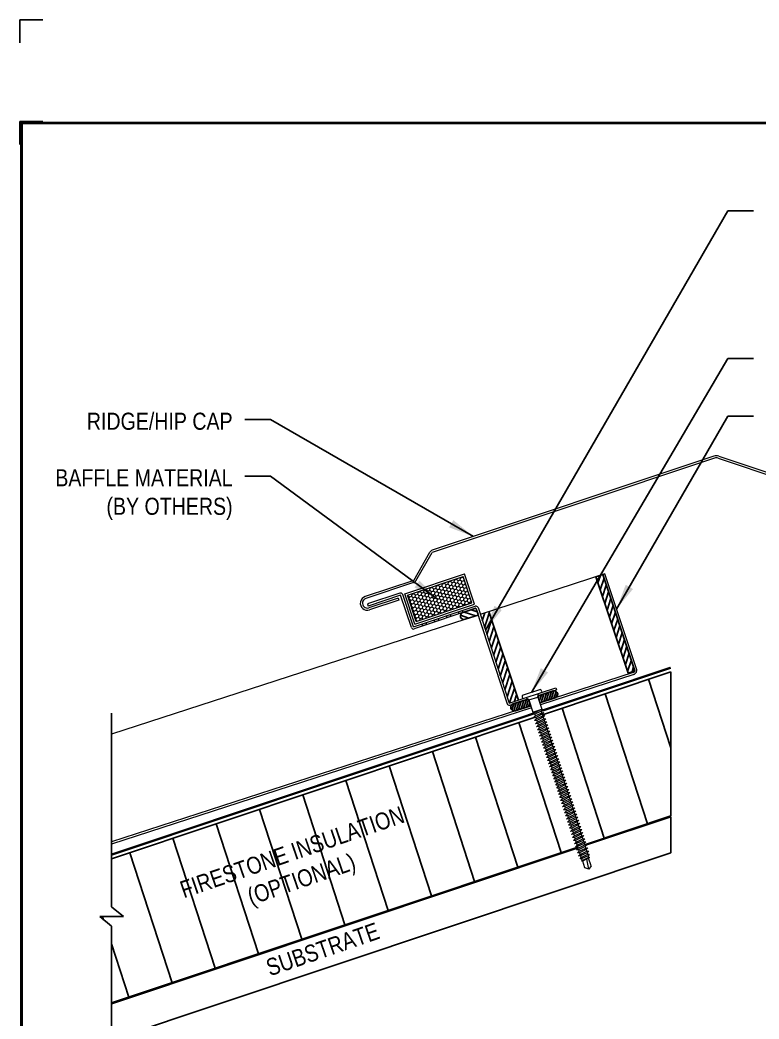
# Model space of a CAD drawing. Header units: inches. Extents: x 0 to 20, y 0 to 16.8.
# Drawn here: x 0 to 8.11, y 5.8 to 16.76 of the extents above; entities that cross this region are included whole.
import ezdxf
from ezdxf.enums import TextEntityAlignment as Align

# ---------------------------------------------------------------- set-up
doc = ezdxf.new("R2010")
doc.units = ezdxf.units.IN
doc.header["$MEASUREMENT"] = 0
doc.linetypes.add('HIDDEN', pattern=[0.375, 0.25, -0.125])
doc.layers.get('0').update_dxf_attribs({"linetype": 'CONTINUOUS'})
doc.layers.get('DEFPOINTS').update_dxf_attribs({"linetype": 'CONTINUOUS'})
doc.layers.add('FSBP-ACCESSORY-FIRESTONE', color=7, linetype='CONTINUOUS', lineweight=9)
doc.layers.add('FSBP-TRIMS', color=7, linetype='CONTINUOUS', lineweight=9)
for name, color, linetype in [('FSBP-ANNO-NOTE', 7, 'CONTINUOUS'), ('FSBP-INSULATION', 7, 'CONTINUOUS'), ('FSBP-MEMBRANE', 7, 'CONTINUOUS'), ('FSBP-SEALANTS', 1, 'CONTINUOUS'), ('FSBP-SUBSTRATE-GENERIC', 9, 'CONTINUOUS'), ('FSBP-TTLB-BORDER', 7, 'CONTINUOUS'), ('FSBP-TTLB-TEXT', 7, 'CONTINUOUS'), ('FSBP-WALL-CURB', 9, 'CONTINUOUS')]:
    doc.layers.add(name, color=color, linetype=linetype)
doc.styles.add('ARIAL', font='arial.ttf')
doc.styles.add('ARIAL_BOLD', font='')
doc.styles.add('FSBP_ARIAL_NAR', font='ARIALN.TTF')
doc.styles.add('TXT', font='simplex.shx')
doc.styles.get('ARIAL_BOLD').set_extended_font_data('Arial Black')
doc.dimstyles.new('STANDARD$7', dxfattribs={"dimscale": 1.5, "dimtxt": 0.2, "dimasz": 0.1, "dimexe": 0.1, "dimexo": 0.125, "dimgap": 0.09, "dimtad": 0, "dimdec": 3, "dimzin": 4, "dimdsep": 46, "dimtxsty": 'TXT', "dimcen": 0.09, "dimadec": 0, "dimazin": 0, "dimtfac": 1, "dimtdec": 3, "dimtofl": 0, "dimtmove": 2, "dimatfit": 3, "dimfxl": 0, "dimtolj": 1, "dimtzin": 4, "dimarcsym": 0})
pattern_1 = [(72.00000000000006, (14.25003481621465, 2.311659614882052), (0.04458077420133531, -0.01448517161132566), [])]

# ---------------------------------------------------------------- blocks, each defined once
blk = doc.blocks.new('A$C486F1324')
at = {"layer": 'DEFPOINTS', "linetype": 'Continuous', "ltscale": 1.75}
blk.add_lwpolyline([(-3.512154225088215e-08, 16.51166663588279), (-3.512154225088215e-08, 16.76166663588279), (0.2499999648784577, 16.76166663588279)], dxfattribs=at)
at = {"layer": 'DEFPOINTS', "color": 1}
blk.add_lwpolyline([(0.2499999648784577, 15.64645830254946), (-3.512154225088215e-08, 15.64645830254946), (-3.512154225088215e-08, 15.39645830254946)], dxfattribs=at)
at = {"layer": 'FSBP-TTLB-BORDER', "const_width": 0.03125}
blk.add_lwpolyline([(20.01562496487846, 2.630833302549462), (20.01562496487846, 15.63083330254946), (0.01562496487845775, 15.63083330254946), (0.01562496487845775, 2.630833302549462)], dxfattribs=at)
at = {"layer": 'FSBP-TTLB-TEXT'}
for tag, height, style, p in [('MAXIMUM_WARRANTY', 0.1875, 'ARIAL_BOLD', (18.05549597262787, 2.85485773330052)), ('ACCPT_SYSTEMS', 0.21875, 'ARIAL', (12.51000666906039, 1.505833302549462))]:
    blk.add_attdef(tag, text='', height=height, dxfattribs=dict(at, style=style)).set_placement(p, align=Align.MIDDLE_LEFT)
for tag, height, style, p in [('DETAIL_DESCP_LINE_1', 0.21875, 'ARIAL_BOLD', (10.34680946719057, 2.25720148330052)), ('ISSUE_REV_DATE', 0.21875, 'ARIAL', (16.85632130115108, 1.902577359955217)), ('DETAIL_NUMBER', 0.4375, 'ARIAL', (18.9350408723662, 1.73767023330052))]:
    blk.add_attdef(tag, text='', height=height, dxfattribs=dict(at, style=style)).set_placement(p, align=Align.MIDDLE_CENTER)

msp = doc.modelspace()

# ---------------------------------------------------------------- hatches: boundary and pattern name
at = {"layer": 'FSBP-ACCESSORY-FIRESTONE'}
h = msp.add_hatch(dxfattribs=at)
h.set_pattern_fill('HONEY', color=256, scale=0.1875, angle=341.5, style=0)
h.set_pattern_definition([(198.5, (13.03419235442011, 2.377440092406383), (-0.03977998534674332, 0.008093329411447806), [0.0234375, -0.046875]), (78.50000000000007, (13.03419235442011, 2.377440092406383), (0.0268990215448812, 0.03040381316672853), [0.0234375, -0.04687499999999999]), (138.5, (13.03419235442011, 2.377440092406383), (-0.0128809638018621, 0.03849714257817634), [-0.046875, 0.0234375])])
h.paths.add_polyline_path([(4.249799620547385, 10.44795580199847), (4.861023851441999, 10.65246856882206), (4.957702613940434, 10.36352620512642), (4.346478383045813, 10.15901343830283)])
at = {"layer": 'FSBP-INSULATION'}
h = msp.add_hatch(dxfattribs=at)
h.set_pattern_fill('ANSI31', color=256, scale=4, angle=63, style=0)
h.set_pattern_definition([(108, (0, 0), (-0.4755282581475767, -0.1545084971874737), [])])
h.paths.add_polyline_path([(5.190988463254989, 7.373333346501441), (5.186240695347188, 7.387945473629602), (5.161629924589633, 7.392584628356103), (5.180753607986638, 7.404832992066222), (5.175266520626096, 7.421720510502806), (5.150655749868548, 7.426359665229274), (5.16977943326555, 7.438608028939388), (5.164292345905, 7.455495547376003), (5.139681575147453, 7.460134702102472), (5.158805258544454, 7.472383065812591), (5.153318171183905, 7.489270584249203), (5.128707400426354, 7.493909738975669), (5.147831083823363, 7.506158102685789), (5.14234399646282, 7.523045621122374), (5.117733225705269, 7.527684775848845), (5.136856909102264, 7.53993313955899), (5.131369821741721, 7.556820657995573), (5.106759050984174, 7.561459812722041), (5.125882734381179, 7.57370817643216), (5.120395647020626, 7.590595694868775), (5.095784876263078, 7.595234849595241), (5.114908559660083, 7.607483213305358), (5.109421472299541, 7.624370731741944), (5.084810701541993, 7.62900988646841), (5.103934384938988, 7.64125825017856), (5.098447297578446, 7.658145768615142), (5.073836526820894, 7.662784923341611), (5.092960210217903, 7.675033287051729), (5.08747312285735, 7.69192080548834), (5.062862352099803, 7.69655996021481), (5.081986035496808, 7.708808323924926), (5.076498948136255, 7.725695842361542), (5.051888177378707, 7.73033499708801), (5.071011860775712, 7.742583360798125), (5.065524773415159, 7.759470879234744), (5.040914002657612, 7.764110033961209), (5.060037686054621, 7.776358397671327), (5.054550598694064, 7.793245916107941), (5.029939827936516, 7.797885070834411), (5.049063511333522, 7.81013343454453), (5.043576423972969, 7.827020952981141), (5.018965653215417, 7.831660107707609), (5.038089336612426, 7.843908471417727), (5.032602249251873, 7.860795989854342), (5.007991478494326, 7.865435144580811), (5.027115161891331, 7.877683508290926), (5.021628074530778, 7.894571026727542), (4.99701730377323, 7.899210181454009), (5.016140987170239, 7.911458545164128), (5.010653899809686, 7.928346063600742), (4.986043129052135, 7.93298521832721), (5.00516681244914, 7.945233582037329), (4.99967972508859, 7.96212110047394), (4.975068954331036, 7.966760255200407), (4.994192637728045, 7.979008618910527), (4.988705550367492, 7.995896137347143), (4.964094779609944, 8.00053529207361), (4.983218463006949, 8.012783655783725), (4.977731375646396, 8.029671174220345), (4.953120604888849, 8.034310328946809), (4.972244288285857, 8.046558692656928), (4.966757200925301, 8.063446211093542), (4.942146430167753, 8.06808536582001), (4.961270113564758, 8.080333729530128), (4.955783026204209, 8.09722124796674), (4.931172255446654, 8.101860402693209), (4.950295938843663, 8.114108766403326), (4.94480885148311, 8.130996284839942), (4.920198080725562, 8.13563543956641), (4.939321764122568, 8.147883803276525), (4.933834676762014, 8.164771321713143), (4.909223906004463, 8.169410476439609), (4.928347589401472, 8.181658840149726), (4.922860502040919, 8.19854635858634), (4.898249731283371, 8.20318551331281), (4.917373414680377, 8.215433877022926), (4.911886327319824, 8.23232139545954), (4.887275556562273, 8.236960550186009), (4.908007050499794, 8.250238686658427), (4.902750624688895, 8.266416301841009), (4.878139853931344, 8.271055456567476), (4.897263537328353, 8.283303820277592), (4.8917764499678, 8.300191338714207), (4.867165679210249, 8.304830493440676), (4.886289362607258, 8.317078857150793), (4.880802275246705, 8.333966375587408), (4.856191504489157, 8.338605530313876), (4.875315187886162, 8.35085389402399), (4.869828100525609, 8.367741412460607), (4.845217329768062, 8.372380567187076), (4.864341013165067, 8.384628930897193), (4.858853925804514, 8.401516449333807), (4.834243155046963, 8.406155604060277), (4.853366838443975, 8.418403967770391), (4.847879751083418, 8.435291486207007), (4.823268980325871, 8.439930640933476), (4.842392663722876, 8.452179004643593), (4.836905576362323, 8.469066523080206), (4.812294805604775, 8.473705677806674), (4.831418489001781, 8.485954041516791), (4.825931401641228, 8.502841559953406), (4.80132063088368, 8.507480714679875), (4.820444314280685, 8.519729078389993), (4.814957226920132, 8.536616596826606), (4.790346456162585, 8.541255751553077), (4.80947013955959, 8.553504115263193), (4.803983052199037, 8.570391633699806), (4.779372281441489, 8.575030788426275), (4.798495964838494, 8.587279152136393), (4.793008877477941, 8.604166670573008), (4.76839810672039, 8.608805825299472), (4.787521790117399, 8.621054189009591), (4.782034702756846, 8.637941707446206), (4.757423931999295, 8.642580862172673), (4.776547615396304, 8.654829225882793), (4.771060528035751, 8.671716744319406), (4.746449757278203, 8.676355899045877), (4.765573440675208, 8.688604262755991), (4.760086353314655, 8.705491781192606), (4.735475582557108, 8.710130935919075), (4.754599265954116, 8.722379299629193), (4.74911217859356, 8.739266818065808), (4.724501407836009, 8.743905972792273), (4.743625091233021, 8.75615433650239), (4.738138003872464, 8.773041854939008), (4.713527233114917, 8.777681009665475), (4.732650916511922, 8.789929373375593), (4.729197260503174, 8.800558633616784), (1.004024643429783, 7.55413331160675), (1.004024643429752, 7.028759684236785), (1.133945202488263, 6.921129968584504), (0.9033961267465465, 6.921129968584518), (0.8948166996616074, 6.903971076098472), (1.004024643429737, 6.813500253531426), (1.004024643429688, 5.972394849463387)])
h.paths.add_polyline_path([(1.693530079297329, 7.331904347465993), (4.185432602801463, 8.189935433465395), (4.398850797798502, 7.570124161644896), (1.906948274294365, 6.712093075645494)], flags=24)
h.paths.add_polyline_path([(7.138493647698156, 8.024959465922137), (7.138493647698143, 9.606697928065467), (4.824535951308565, 8.83245851332772), (4.805885846629575, 8.820513467982757), (4.811372933990121, 8.80362594954617), (4.835983704747669, 8.798986794819706), (4.81686002135066, 8.786738431109587), (4.822347108711213, 8.769850912672972), (4.846957879468761, 8.765211757946501), (4.827834196071759, 8.752963394236387), (4.833321283432312, 8.736075875799772), (4.85793205418986, 8.731436721073305), (4.838808370792851, 8.719188357363189), (4.844295458153404, 8.702300838926572), (4.868906228910955, 8.697661684200103), (4.849782545513946, 8.68541332048999), (4.855269632874499, 8.668525802053368), (4.879880403632047, 8.663886647326905), (4.860756720235042, 8.651638283616787), (4.866243807595595, 8.634750765180174), (4.890854578353146, 8.630111610453703), (4.871730894956137, 8.617863246743587), (4.87721798231669, 8.600975728306974), (4.901828753074241, 8.596336573580503), (4.882705069677233, 8.584088209870387), (4.888192157037786, 8.56720069143377), (4.912802927795333, 8.562561536707303), (4.893679244398331, 8.550313172997189), (4.899166331758881, 8.533425654560569), (4.923777102516432, 8.528786499834105), (4.904653419119427, 8.516538136123987), (4.910140506479976, 8.499650617687372), (4.934751277237524, 8.495011462960903), (4.915627593840519, 8.482763099250784), (4.921114681201072, 8.465875580814176), (4.945725451958623, 8.461236426087703), (4.926601768561614, 8.448988062377587), (4.932088855922167, 8.432100543940972), (4.956699626679718, 8.427461389214502), (4.93757594328271, 8.41521302550439), (4.943063030643263, 8.39832550706777), (4.967673801400814, 8.393686352341305), (4.948550118003805, 8.381437988631188), (4.954037205364358, 8.364550470194573), (4.978647976121909, 8.359911315468104), (4.9595242927249, 8.347662951757986), (4.965011380085457, 8.330775433321374), (4.989622150843005, 8.326136278594905), (4.970498467445996, 8.313887914884788), (4.975985554806549, 8.297000396448171), (5.000596325564096, 8.292361241721704), (4.981472642167091, 8.28011287801159), (4.987190391077299, 8.262515456320937), (5.009732028195028, 8.258266335340238), (4.990608344798019, 8.24601797163012), (4.996095432158572, 8.229130453193504), (5.020706202916124, 8.22449129846704), (5.001582519519115, 8.212242934756922), (5.007069606879668, 8.195355416320307), (5.031680377637215, 8.190716261593838), (5.01255669424021, 8.17846789788372), (5.018043781600763, 8.161580379447106), (5.042654552358314, 8.156941224720635), (5.023530868961309, 8.14469286101052), (5.029017956321859, 8.127805342573907), (5.053628727079406, 8.123166187847438), (5.034505043682401, 8.110917824137319), (5.039992131042954, 8.094030305700706), (5.064602901800505, 8.08939115097424), (5.045479218403496, 8.077142787264123), (5.050966305764049, 8.060255268827508), (5.075577076521601, 8.055616114101039), (5.056453393124592, 8.043367750390921), (5.061940480485148, 8.026480231954306), (5.086551251242692, 8.021841077227837), (5.067427567845687, 8.009592713517723), (5.07291465520624, 7.992705195081106), (5.097525425963788, 7.988066040354638), (5.078401742566783, 7.975817676644521), (5.083888829927336, 7.958930158207905), (5.108499600684887, 7.954291003481439), (5.089375917287878, 7.942042639771324), (5.094863004648431, 7.925155121334707), (5.119473775405982, 7.92051596660824), (5.100350092008973, 7.908267602898121), (5.10583717936953, 7.891380084461505), (5.130447950127078, 7.886740929735036), (5.111324266730069, 7.874492566024924), (5.116811354090622, 7.857605047588308), (5.141422124848173, 7.852965892861838), (5.122298441451164, 7.840717529151722), (5.127785528811717, 7.823830010715106), (5.152396299569268, 7.819190855988641), (5.13327261617226, 7.806942492278523), (5.138759703532813, 7.790054973841907), (5.16337047429036, 7.785415819115439), (5.144246790893355, 7.773167455405322), (5.149733878253908, 7.756279936968706), (5.174344649011459, 7.751640782242236), (5.155220965614454, 7.739392418532125), (5.160708052975004, 7.722504900095507), (5.185318823732555, 7.717865745369038), (5.166195140335546, 7.705617381658922), (5.171682227696095, 7.688729863222306), (5.19629299845365, 7.684090708495842), (5.177169315056641, 7.671842344785722), (5.182656402417194, 7.654954826349109), (5.207267173174746, 7.650315671622638), (5.188143489777737, 7.638067307912522), (5.193630577138279, 7.621179789475939), (5.21824134789583, 7.61654063474947), (5.199117664498836, 7.604292271039324), (5.204604751859378, 7.58740475260274), (5.229215522616926, 7.582765597876271), (5.21009183921992, 7.570517234166153), (5.21557892658047, 7.553629715729539), (5.240189697338021, 7.548990561003069), (5.221066013941016, 7.536742197292956), (5.226553101301558, 7.519854678856371), (5.251163872059109, 7.515215524129902), (5.232040188662108, 7.502967160419754), (5.237527276022654, 7.486079641983168), (5.262138046780201, 7.481440487256701), (5.243014363383196, 7.469192123546584), (5.248501450743746, 7.452304605109968), (5.2731122215013, 7.447665450383502), (5.253988538104291, 7.435417086673386), (5.25947562546483, 7.418529568236799), (5.284086396222381, 7.413890413510333), (5.264962712825387, 7.401642049800185), (5.266005202545081, 7.398433596352211)])
at = {"layer": 'FSBP-SEALANTS'}
h = msp.add_hatch(dxfattribs=at)
h.set_pattern_fill('ANSI31', color=256, scale=0.375, angle=63, style=0)
h.set_pattern_definition(pattern_1)
h.paths.add_polyline_path([(6.318227167640082, 10.64895311287153), (6.393388175932571, 10.67410163445525), (6.742867495862917, 9.629618046189828, -0.1297595149704139), (6.743642295618301, 9.61767964353154), (6.671376851185311, 9.593499964062525)])
h = msp.add_hatch(dxfattribs=at)
h.set_pattern_fill('ANSI31', color=256, scale=0.375, angle=153, style=0)
h.set_pattern_definition([(342, (13.1638108504801, 1.949923400090293), (-0.01448517161132565, -0.04458077420133532), [])])
h.paths.add_polyline_path([(4.858137932259964, 10.25746261007169), (5.002239433262805, 10.30428402600423), (5.026395649193311, 10.22993883791446), (4.882294148190468, 10.18311742198191, -1)])
h = msp.add_hatch(dxfattribs=at)
h.set_pattern_fill('ANSI31', color=256, scale=0.375, angle=63, style=0)
h.set_pattern_definition(pattern_1)
h.paths.add_polyline_path([(5.048686036293979, 10.23718142372013), (5.14236141864637, 10.26761840049856), (5.4671006222326, 9.297075225927317), (5.364931353229622, 9.263878418078535)])
h = msp.add_hatch(dxfattribs=at)
h.set_pattern_fill('ANSI31', color=256, scale=0.1875, angle=63, style=0)
h.set_pattern_definition([(72.00000000000006, (14.25003481621465, 2.311659614882052), (0.02229038710066766, -0.007242585805662828), [])])
h.paths.add_polyline_path([(5.682288054572297, 9.330028392255395), (5.684239358444636, 9.342984232257146), (5.847843165381498, 9.396142331509617, -0.9317709581259299), (5.876605955589262, 9.323293910134682), (5.702822977599972, 9.26682839771595)])
h.paths.add_polyline_path([(5.572618457572375, 9.306942853600818), (5.581981312619291, 9.297436756129906), (5.602516235646966, 9.234236761590461), (5.433664232167118, 9.179373419911473, -1), (5.410053798219096, 9.254256149503052)])
at = {"layer": 'FSBP-TRIMS'}
h = msp.add_hatch(color=256, dxfattribs=at)
h.paths.add_polyline_path([(4.455813965407608, 10.14616728547414), (4.411361294069819, 10.13129362970515), (4.418798121954317, 10.10906729403626), (4.463250793292105, 10.12394094980525)])
h.paths.add_polyline_path([(4.596608807305471, 10.16856191711221), (4.589171979420974, 10.19078825278111), (4.544719308083191, 10.17591459701212), (4.552156135967688, 10.15368826134323)])
h.paths.add_polyline_path([(4.729966821318842, 10.21318288441918), (4.722529993434353, 10.23540922008807), (4.67807732209656, 10.22053556431908), (4.68551414998105, 10.19830922865019)])
h.paths.add_polyline_path([(4.855888007447714, 10.28003018739503), (4.811435336109928, 10.26515653162604), (4.818872163994418, 10.24293019595716), (4.848669405834318, 10.25290021361086, -0.06753343115198535), (4.858137932259964, 10.25746261007169), (4.862919208996392, 10.2590161410565)])

# ---------------------------------------------------------------- linework, layer by layer
at = {"layer": 'FSBP-ACCESSORY-FIRESTONE'}
for p, q in [((7.61122307634021, 11.97410507963758), (4.523298723427438, 10.94080724049784)), ((7.665759518335431, 11.97410665261799), (10.75368857196886, 10.94080724049784)), ((7.618660504984859, 11.95187894486314), (4.522315766385091, 10.91576343109964)), ((7.658326790887244, 11.95187894486314), (10.7546715290112, 10.91576343109964)), ((4.318992669856456, 10.61047249764803), (4.497578639838437, 10.91979247117578)), ((4.343729796453516, 10.60644345765919), (4.522315766385091, 10.91576343109964)), ((4.220136456993998, 10.46274530978287), (4.875813359226399, 10.68213173237545)), ((4.249799620547385, 10.44795580199847), (4.861023851442006, 10.65246856882206)), ((4.957702613940434, 10.36352620512642), (4.861023851442006, 10.65246856882206)), ((4.987365777493821, 10.34873669734202), (4.875813359226399, 10.68213173237545)), ((4.318992669854666, 10.61047249765338), (3.785564756269643, 10.43197398297173)), ((4.318009712865887, 10.58542868833758), (3.793002184876336, 10.4097478483107)), ((4.168246957771714, 10.47009798968278), (3.812625587069384, 10.35110874353087)), ((4.175683785656204, 10.44787165401388), (3.820062414953881, 10.32888240786197)), ((4.294673031808109, 10.09225028331156), (4.175683785656204, 10.44787165401388)), ((4.316899367477014, 10.09968711119605), (4.197910121325101, 10.45530848189838)), ((4.331688875261413, 10.12935027474944), (4.220136456993998, 10.46274530978287)), ((4.346478383045813, 10.15901343830283), (4.249799620547385, 10.44795580199847)), ((3.812625587069384, 10.35110874353087), (3.820062414953881, 10.32888240786197)), ((4.147501194615018, 10.41569390500013), (3.826764703881608, 10.30885590886391)), ((4.154908154968318, 10.3934575980996), (3.834171664234923, 10.28661960196339)), ((4.147501194615018, 10.41569390500013), (4.154908154968318, 10.3934575980996)), ((4.316899367477014, 10.09968711119605), (4.994802605378318, 10.32651036167313)), ((4.331688875261413, 10.12935027474944), (4.987365777493821, 10.34873669734202)), ((4.346478383045813, 10.15901343830283), (4.957702613940434, 10.36352620512642)), ((5.002239433262808, 10.30428402600423), (4.324336195361504, 10.07746077552716)), ((4.685514149981053, 10.19830922865018), (4.678077322096563, 10.22053556431908)), ((4.729966821318847, 10.21318288441917), (4.722529993434357, 10.23540922008806)), ((4.818872163994421, 10.24293019595715), (4.81143533610993, 10.26515653162604)), ((4.863324835332214, 10.25780385172613), (4.855888007447717, 10.28003018739503)), ((4.418798121954325, 10.10906729403623), (4.411361294069827, 10.13129362970513)), ((4.463250793292111, 10.12394094980523), (4.455813965407614, 10.14616728547412)), ((4.552156135967692, 10.15368826134321), (4.544719308083195, 10.17591459701211)), ((4.596608807305472, 10.16856191711221), (4.589171979420975, 10.1907882527811)), ((5.554299856947427, 9.325541894328765), (5.581830777530378, 9.297488359713075)), ((5.581830777530378, 9.297488359713075), (5.682196365307561, 9.329898327573321)), ((5.682196365307561, 9.329898327573321), (5.688120640650343, 9.368755184809093)), ((5.682196365307561, 9.329898327573321), (5.725409655787892, 9.196077543870404)), ((5.581830777530378, 9.297488359713075), (5.625044068010702, 9.163667576010159)), ((5.625044068010702, 9.163667576010159), (5.641062263039306, 9.156965366159424)), ((5.646518764956454, 9.140067940513), (5.651975266873595, 9.123170514866578)), ((5.657431768790747, 9.106273089220123), (5.662888270707896, 9.089375663573698)), ((5.718320459232885, 9.175128872241451), (5.723776961150033, 9.158231446595027)), ((5.729233463067185, 9.141334020948573), (5.734689964984327, 9.12443659530215)), ((5.740146466901475, 9.107539169655725), (5.745602968818627, 9.09064174400927)), ((5.668344772625037, 9.072478237927275), (5.673801274542193, 9.055580812280821)), ((5.679257776459337, 9.038683386634396), (5.684714278376486, 9.021785960987945)), ((5.690170780293634, 9.004888535341518), (5.695627282210786, 8.987991109695065)), ((5.751059470735768, 9.073744318362849), (5.756515972652924, 9.056846892716393)), ((5.761972474570069, 9.039949467069968), (5.767428976487224, 9.023052041423513)), ((5.772885478404366, 9.006154615777092), (5.778341980321517, 8.989257190130637)), ((5.772885478404366, 9.006154615777092), (5.778341980321517, 8.989257190130637)), ((5.701083784127931, 8.971093684048641), (5.706540286045083, 8.954196258402185)), ((5.701083784127931, 8.971093684048641), (5.706540286045083, 8.954196258402185)), ((5.711996787962228, 8.937298832755761), (5.71745328987938, 8.920401407109308)), ((5.722909791796525, 8.903503981462883), (5.728366293713677, 8.886606555816432)), ((5.783798482238666, 8.972359764484212), (5.789254984155818, 8.955462338837759)), ((5.794711486072963, 8.938564913191335), (5.800167987990115, 8.92166748754488)), ((5.80562448990726, 8.904770061898455), (5.811080991824412, 8.887872636252002)), ((5.733822795630822, 8.869709130170007), (5.739279297547977, 8.852811704523551)), ((5.744735799465118, 8.83591427887713), (5.750192301382274, 8.819016853230671)), ((5.755648803299419, 8.80211942758425), (5.761105305216571, 8.785222001937795)), ((5.816537493741556, 8.870975210605579), (5.821993995658708, 8.854077784959124)), ((5.827450497575857, 8.837180359312699), (5.832906999493009, 8.820282933666245)), ((5.83836350141015, 8.803385508019822), (5.843820003327306, 8.786488082373369)), ((5.766561807133719, 8.76832457629137), (5.772018309050868, 8.751427150644918)), ((5.777474810968016, 8.734529724998493), (5.782931312885168, 8.717632299352038)), ((5.788387814802309, 8.700734873705617), (5.793844316719465, 8.68383744805916)), ((5.79930081863661, 8.666940022412739), (5.804757320553762, 8.650042596766284)), ((5.84927650524445, 8.769590656726944), (5.854733007161606, 8.752693231080489)), ((5.860189509078747, 8.735795805434066), (5.865646010995899, 8.718898379787612)), ((5.871102512913048, 8.702000954141187), (5.8765590148302, 8.685103528494732)), ((5.882015516747341, 8.668206102848309), (5.887472018664496, 8.651308677201856)), ((5.810213822470907, 8.633145171119857), (5.815670324388059, 8.616247745473405)), ((5.821126826305203, 8.59935031982698), (5.826583328222359, 8.582452894180527)), ((5.8320398301395, 8.565555468534104), (5.837496332056656, 8.548658042887647)), ((5.892928520581641, 8.63441125155543), (5.898385022498793, 8.617513825908976)), ((5.903841524415938, 8.600616400262554), (5.90929802633309, 8.5837189746161)), ((5.916431383279907, 8.567640361120363), (5.921887885197059, 8.550742935473911)), ((5.844629689003469, 8.532579429391914), (5.850086190920621, 8.515682003745459)), ((5.855542692837766, 8.498784578099038), (5.860999194754918, 8.481887152452583)), ((5.866455696672062, 8.464989726806158), (5.871912198589218, 8.448092301159702)), ((5.927344387114204, 8.533845509827486), (5.932800889031355, 8.516948084181033)), ((5.9382573909485, 8.50005065853461), (5.943713892865652, 8.483153232888153)), ((5.949170394782797, 8.46625580724173), (5.954626896699949, 8.449358381595276)), ((5.877368700506359, 8.431194875513281), (5.882825202423515, 8.414297449866826)), ((5.88828170434066, 8.397400024220401), (5.893738206257812, 8.380502598573948)), ((5.899194708174957, 8.363605172927524), (5.904651210092108, 8.34670774728107)), ((5.960083398617094, 8.432460955948851), (5.965539900534246, 8.4155635303024)), ((5.970996402451391, 8.398666104655973), (5.976452904368546, 8.38176867900952)), ((5.981909406285688, 8.364871253363097), (5.987365908202847, 8.34797382771664)), ((5.910107712009257, 8.329810321634646), (5.915564213926409, 8.312912895988191)), ((5.921020715843554, 8.296015470341768), (5.926477217760706, 8.279118044695313)), ((5.931933719677851, 8.26222061904889), (5.937390221595003, 8.245323193402434)), ((5.942846723512147, 8.228425767756011), (5.948303225429299, 8.211528342109558)), ((5.992822410119988, 8.331076402070217), (5.998278912037144, 8.314178976423763)), ((6.003735413954288, 8.297281550777338), (6.00919191587144, 8.280384125130887)), ((6.014648417788585, 8.263486699484462), (6.020104919705737, 8.246589273838007)), ((6.025561421622882, 8.229691848191585), (6.031017923540034, 8.212794422545127)), ((5.953759727346444, 8.194630916463133), (5.9592162292636, 8.177733490816678)), ((5.964672731180741, 8.160836065170255), (5.970129233097897, 8.143938639523801)), ((5.975585735015041, 8.127041213877376), (5.981042236932193, 8.110143788230921)), ((6.036474425457179, 8.195896996898705), (6.041930927374331, 8.17899957125225)), ((6.047387429291476, 8.162102145605825), (6.052843931208628, 8.145204719959374)), ((6.058300433125773, 8.128307294312949), (6.063756935042928, 8.111409868666493)), ((5.986498738849338, 8.093246362584498), (5.99195524076649, 8.076348936938045)), ((5.997411742683635, 8.05945151129162), (6.002868244600791, 8.042554085645165)), ((6.008324746517932, 8.025656659998743), (6.013781248435087, 8.008759234352288)), ((6.069213436960069, 8.094512443020072), (6.074669938877225, 8.077615017373615)), ((6.08012644079437, 8.060717591727192), (6.085582942711525, 8.043820166080739)), ((6.09103944462867, 8.026922740434314), (6.096495946545819, 8.01002531478786)), ((6.019237750352232, 7.991861808705863), (6.024694252269384, 7.97496438305941)), ((6.030150754186529, 7.958066957412987), (6.035607256103681, 7.941169531766533)), ((6.041063758020826, 7.924272106120107), (6.046520259937971, 7.907374680473685)), ((6.101952448462967, 7.993127889141436), (6.107408950380108, 7.976230463495014)), ((6.112865452297264, 7.95933303784856), (6.118321954214409, 7.942435612202134)), ((6.12377845613155, 7.925538186555713), (6.129234958048706, 7.908640760909257)), ((6.051976761855123, 7.89047725482723), (6.057433263772268, 7.873579829180809)), ((6.062889765689413, 7.856682403534382), (6.068346267606564, 7.839784977887928)), ((6.073802769523706, 7.822887552241506), (6.079259271440854, 7.805990126595079)), ((6.084715773358006, 7.789092700948626), (6.090172275275151, 7.772195275302204)), ((6.13469145996585, 7.891743335262833), (6.140147961882992, 7.874845909616409)), ((6.145604463800147, 7.857948483969956), (6.151060965717292, 7.841051058323531)), ((6.156517467634433, 7.824153632677108), (6.161973969551589, 7.807256207030654)), ((6.167430471468734, 7.790358781384228), (6.172886973385886, 7.773461355737775)), ((6.095628777192296, 7.755297849655777), (6.101085279109448, 7.738400424009323)), ((6.106541781026593, 7.721502998362901), (6.111998282943738, 7.704605572716476)), ((6.11745478486089, 7.687708147070022), (6.122911286778034, 7.670810721423599)), ((6.178343475303031, 7.756563930091351), (6.183799977220172, 7.739666504444928)), ((6.189256479137327, 7.722769078798472), (6.194712981054469, 7.705871653152049)), ((6.200169482971614, 7.688974227505627), (6.205625984888769, 7.672076801859171)), ((6.128367788695179, 7.653913295777174), (6.133824290612331, 7.637015870130719)), ((6.139280792529476, 7.620118444484298), (6.144737294446621, 7.603221018837871)), ((6.150193796363773, 7.586323593191418), (6.155650298280918, 7.569426167544995)), ((6.21108248680591, 7.655179376212747), (6.216538988723055, 7.638281950566325)), ((6.221995490640211, 7.621384524919868), (6.227451992557356, 7.604487099273445)), ((6.232908494474497, 7.587589673627022), (6.238364996391653, 7.570692247980566)), ((6.161106800198063, 7.55252874189857), (6.166563302115215, 7.535631316252116)), ((6.197667211353604, 7.453610981441281), (6.173280536089141, 7.529130432969381)), ((6.239224899244395, 7.439322907117068), (6.217756094122279, 7.55084794979819)), ((6.264577603205062, 7.475217626681447), (6.237104264334867, 7.56029570561688)), ((6.264577603205062, 7.475217626681447), (6.239224899244395, 7.439322907117068)), ((6.239224899244395, 7.439322907117068), (6.197667211353604, 7.453610981441281))]:
    msp.add_line(p, q, dxfattribs=at)
msp.add_lwpolyline([(5.721575836576072, 9.379558507429175, 0.375321302791409), (5.710772513955991, 9.413013703354906), (5.710772513955991, 9.413013703354906), (5.510041338401617, 9.348193767634413), (5.510041338401617, 9.348193767634413, 0.3753213027914651), (5.520844661021698, 9.314738571708684)], format="xyb", close=True, dxfattribs=at)
for points in [[(5.623845598921093, 9.138777505633861), (5.641062263039306, 9.156965366159424), (5.712863957315744, 9.192026297887875), (5.735537123351101, 9.193316732767013), (5.718320459232885, 9.175128872241451), (5.646518764956454, 9.140067940513)], [(5.63475860275539, 9.104982654340985), (5.651975266873595, 9.123170514866578), (5.723776961150033, 9.158231446595027), (5.746450127185401, 9.159521881474138), (5.729233463067185, 9.141334020948573), (5.657431768790747, 9.106273089220123)], [(5.645671606589676, 9.071187803048137), (5.662888270707896, 9.089375663573698), (5.734689964984327, 9.12443659530215), (5.757363131019687, 9.125727030181288), (5.740146466901475, 9.107539169655725), (5.668344772625037, 9.072478237927275)], [(5.656584610423977, 9.037392951755258), (5.673801274542193, 9.055580812280821), (5.745602968818627, 9.09064174400927), (5.768276134853988, 9.091932178888408), (5.751059470735768, 9.073744318362849), (5.679257776459337, 9.038683386634396)], [(5.667497614258274, 9.00359810046238), (5.684714278376486, 9.021785960987945), (5.756515972652924, 9.056846892716393), (5.779189138688281, 9.058137327595531), (5.761972474570069, 9.039949467069968), (5.690170780293634, 9.004888535341518)], [(5.67841061809257, 8.969803249169502), (5.695627282210786, 8.987991109695065), (5.767428976487224, 9.023052041423513), (5.790102142522581, 9.024342476302657), (5.772885478404366, 9.006154615777092), (5.701083784127931, 8.971093684048641)], [(5.67841061809257, 8.969803249169502), (5.695627282210786, 8.987991109695065), (5.767428976487224, 9.023052041423513), (5.790102142522581, 9.024342476302657), (5.772885478404366, 9.006154615777092), (5.701083784127931, 8.971093684048641)], [(5.689323621926867, 8.936008397876623), (5.706540286045083, 8.954196258402185), (5.778341980321517, 8.989257190130637), (5.801015146356878, 8.990547625009775), (5.783798482238666, 8.972359764484212), (5.711996787962228, 8.937298832755761)], [(5.700236625761168, 8.902213546583745), (5.71745328987938, 8.920401407109308), (5.789254984155818, 8.955462338837759), (5.811928150191179, 8.956752773716897), (5.794711486072963, 8.938564913191335), (5.722909791796525, 8.903503981462883)], [(5.711149629595461, 8.868418695290869), (5.728366293713677, 8.886606555816432), (5.800167987990115, 8.92166748754488), (5.822841154025475, 8.922957922424018), (5.80562448990726, 8.904770061898455), (5.733822795630822, 8.869709130170007)], [(5.722062633429761, 8.834623843997989), (5.739279297547977, 8.852811704523551), (5.811080991824412, 8.887872636252002), (5.833754157859772, 8.889163071131142), (5.816537493741556, 8.870975210605579), (5.744735799465118, 8.83591427887713)], [(5.732975637264058, 8.80082899270511), (5.750192301382274, 8.819016853230671), (5.821993995658708, 8.854077784959124), (5.844667161694069, 8.855368219838263), (5.827450497575857, 8.837180359312699), (5.755648803299419, 8.80211942758425)], [(5.743888641098359, 8.767034141412232), (5.761105305216571, 8.785222001937795), (5.832906999493009, 8.820282933666245), (5.855580165528366, 8.821573368545383), (5.83836350141015, 8.803385508019822), (5.766561807133719, 8.76832457629137)], [(5.754801644932655, 8.733239290119355), (5.772018309050868, 8.751427150644918), (5.843820003327306, 8.786488082373369), (5.866493169362663, 8.787778517252507), (5.84927650524445, 8.769590656726944), (5.777474810968016, 8.734529724998493)], [(5.765714648766952, 8.699444438826475), (5.782931312885168, 8.717632299352038), (5.854733007161606, 8.752693231080489), (5.877406173196963, 8.75398366595963), (5.860189509078747, 8.735795805434066), (5.788387814802309, 8.700734873705617)], [(5.776627652601249, 8.665649587533599), (5.793844316719465, 8.68383744805916), (5.865646010995899, 8.718898379787612), (5.88831917703126, 8.72018881466675), (5.871102512913048, 8.702000954141187), (5.79930081863661, 8.666940022412739)], [(5.787540656435549, 8.631854736240719), (5.804757320553762, 8.650042596766284), (5.8765590148302, 8.685103528494732), (5.89923218086556, 8.68639396337387), (5.882015516747341, 8.668206102848309), (5.810213822470907, 8.633145171119857)], [(5.798453660269843, 8.598059884947842), (5.815670324388059, 8.616247745473405), (5.887472018664496, 8.651308677201856), (5.910145184699857, 8.652599112080994), (5.892928520581641, 8.63441125155543), (5.821126826305203, 8.59935031982698)], [(5.809366664104143, 8.564265033654962), (5.826583328222359, 8.582452894180527), (5.898385022498793, 8.617513825908976), (5.921058188534154, 8.618804260788117), (5.903841524415938, 8.600616400262554), (5.8320398301395, 8.565555468534104)], [(5.821956522968108, 8.531288994512776), (5.839173187086324, 8.549476855038339), (5.910974881362762, 8.584537786766788), (5.933648047398119, 8.585828221645926), (5.916431383279907, 8.567640361120363), (5.844629689003469, 8.532579429391914)], [(5.832869526802405, 8.4974941432199), (5.850086190920621, 8.515682003745459), (5.921887885197059, 8.550742935473911), (5.944561051232416, 8.55203337035305), (5.927344387114204, 8.533845509827486), (5.855542692837766, 8.498784578099038)], [(5.843782530636705, 8.46369929192702), (5.860999194754918, 8.481887152452583), (5.932800889031355, 8.516948084181033), (5.955474055066716, 8.518238519060171), (5.9382573909485, 8.50005065853461), (5.866455696672062, 8.464989726806158)], [(5.854695534471006, 8.42990444063414), (5.871912198589218, 8.448092301159702), (5.943713892865652, 8.483153232888153), (5.966387058901013, 8.484443667767295), (5.949170394782797, 8.46625580724173), (5.877368700506359, 8.431194875513281)], [(5.865608538305299, 8.396109589341263), (5.882825202423515, 8.414297449866826), (5.954626896699949, 8.449358381595276), (5.97730006273531, 8.450648816474414), (5.960083398617094, 8.432460955948851), (5.88828170434066, 8.397400024220401)], [(5.876521542139596, 8.362314738048386), (5.893738206257812, 8.380502598573948), (5.965539900534246, 8.4155635303024), (5.988213066569607, 8.416853965181538), (5.970996402451391, 8.398666104655973), (5.899194708174957, 8.363605172927524)], [(5.887434545973896, 8.328519886755506), (5.904651210092108, 8.34670774728107), (5.976452904368546, 8.38176867900952), (5.999126070403907, 8.383059113888658), (5.981909406285688, 8.364871253363097), (5.910107712009257, 8.329810321634646)], [(5.898347549808193, 8.294725035462626), (5.915564213926409, 8.312912895988191), (5.987365908202847, 8.34797382771664), (6.0100390742382, 8.349264262595781), (5.992822410119988, 8.331076402070217), (5.921020715843554, 8.296015470341768)], [(5.90926055364249, 8.26093018416975), (5.926477217760706, 8.279118044695313), (5.998278912037144, 8.314178976423763), (6.020952078072501, 8.315469411302901), (6.003735413954288, 8.297281550777338), (5.931933719677851, 8.26222061904889)], [(5.920173557476787, 8.227135332876873), (5.937390221595003, 8.245323193402434), (6.00919191587144, 8.280384125130887), (6.031865081906798, 8.281674560010025), (6.014648417788585, 8.263486699484462), (5.942846723512147, 8.228425767756011)], [(5.931086561311087, 8.193340481583993), (5.948303225429299, 8.211528342109558), (6.020104919705737, 8.246589273838007), (6.042778085741098, 8.247879708717146), (6.025561421622882, 8.229691848191585), (5.953759727346444, 8.194630916463133)], [(5.941999565145384, 8.159545630291115), (5.9592162292636, 8.177733490816678), (6.031017923540034, 8.212794422545127), (6.053691089575395, 8.214084857424268), (6.036474425457179, 8.195896996898705), (5.964672731180741, 8.160836065170255)], [(5.952912568979681, 8.125750778998238), (5.970129233097897, 8.143938639523801), (6.041930927374331, 8.17899957125225), (6.064604093409692, 8.18029000613139), (6.047387429291476, 8.162102145605825), (5.975585735015041, 8.127041213877376)], [(5.963825572813978, 8.09195592770536), (5.981042236932193, 8.110143788230921), (6.052843931208628, 8.145204719959374), (6.075517097243988, 8.146495154838512), (6.058300433125773, 8.128307294312949), (5.986498738849338, 8.093246362584498)], [(5.974738576648278, 8.058161076412482), (5.99195524076649, 8.076348936938045), (6.063756935042928, 8.111409868666493), (6.086430101078289, 8.112700303545633), (6.069213436960069, 8.094512443020072), (5.997411742683635, 8.05945151129162)], [(5.985651580482575, 8.024366225119602), (6.002868244600791, 8.042554085645165), (6.074669938877225, 8.077615017373615), (6.097343104912582, 8.078905452252757), (6.08012644079437, 8.060717591727192), (6.008324746517932, 8.025656659998743)], [(5.996564584316872, 7.990571373826725), (6.013781248435087, 8.008759234352288), (6.085582942711525, 8.043820166080739), (6.108256108746883, 8.045110600959877), (6.09103944462867, 8.026922740434314), (6.019237750352232, 7.991861808705863)], [(6.007477588151168, 7.956776522533849), (6.024694252269384, 7.97496438305941), (6.096495946545819, 8.01002531478786), (6.119169112581179, 8.011315749667), (6.101952448462967, 7.993127889141436), (6.030150754186529, 7.958066957412987)], [(6.018390591985469, 7.922981671240969), (6.035607256103681, 7.941169531766533), (6.107408950380108, 7.976230463495014), (6.13008211641548, 7.97752089837412), (6.112865452297264, 7.95933303784856), (6.041063758020826, 7.924272106120107)], [(6.029303595819755, 7.889186819948121), (6.046520259937971, 7.907374680473685), (6.118321954214409, 7.942435612202134), (6.140995120249766, 7.943726047081272), (6.12377845613155, 7.925538186555713), (6.051976761855123, 7.89047725482723)], [(6.040216599654052, 7.855391968655244), (6.057433263772268, 7.873579829180809), (6.129234958048706, 7.908640760909257), (6.151908124084063, 7.909931195788396), (6.13469145996585, 7.891743335262833), (6.062889765689413, 7.856682403534382)], [(6.051129603488349, 7.821597117362363), (6.068346267606564, 7.839784977887928), (6.140147961882992, 7.874845909616409), (6.16282112791836, 7.876136344495519), (6.145604463800147, 7.857948483969956), (6.073802769523706, 7.822887552241506)], [(6.062042607322638, 7.787802266069516), (6.079259271440854, 7.805990126595079), (6.151060965717292, 7.841051058323531), (6.173734131752649, 7.842341493202667), (6.156517467634433, 7.824153632677108), (6.084715773358006, 7.789092700948626)], [(6.072955611156935, 7.754007414776639), (6.090172275275151, 7.772195275302204), (6.161973969551589, 7.807256207030654), (6.184647135586946, 7.808546641909791), (6.167430471468734, 7.790358781384228), (6.095628777192296, 7.755297849655777)], [(6.083868614991232, 7.720212563483759), (6.101085279109448, 7.738400424009323), (6.172886973385886, 7.773461355737775), (6.195560139421243, 7.774751790616914), (6.178343475303031, 7.756563930091351), (6.106541781026593, 7.721502998362901)], [(6.094781618825522, 7.686417712190916), (6.111998282943738, 7.704605572716476), (6.183799977220172, 7.739666504444928), (6.206473143255533, 7.740956939324066), (6.189256479137327, 7.722769078798472), (6.11745478486089, 7.687708147070022)], [(6.105694622659819, 7.652622860898035), (6.122911286778034, 7.670810721423599), (6.194712981054469, 7.705871653152049), (6.21738614708983, 7.707162088031187), (6.200169482971614, 7.688974227505627), (6.128367788695179, 7.653913295777174)], [(6.116607626494119, 7.618828009605156), (6.133824290612331, 7.637015870130719), (6.205625984888769, 7.672076801859171), (6.228299150924126, 7.673367236738311), (6.21108248680591, 7.655179376212747), (6.139280792529476, 7.620118444484298)], [(6.127520630328412, 7.585033158312279), (6.144737294446621, 7.603221018837871), (6.216538988723055, 7.638281950566325), (6.239212154758427, 7.639572385445431), (6.221995490640211, 7.621384524919868), (6.150193796363773, 7.586323593191418)], [(6.143419862931896, 7.553673093945024), (6.155650298280918, 7.569426167544995), (6.227451992557356, 7.604487099273445), (6.245138929823518, 7.603342747226992), (6.232908494474497, 7.587589673627022), (6.161106800198063, 7.55252874189857)], [(6.160448084440702, 7.527754779452145), (6.166563302115215, 7.535631316252116), (6.238364996391653, 7.570692247980566), (6.247208465024734, 7.570120071957341), (6.241093247350218, 7.562243535157372), (6.169291553073784, 7.527182603428919)]]:
    msp.add_lwpolyline(points, close=True, dxfattribs=at)
msp.add_lwpolyline([(5.625044068010702, 9.163667576010159), (5.725409655787892, 9.196077543870404)], dxfattribs=at)
for centre, radius, start, end in [((7.638493647936052, 11.89260925243372), 0.08593750011159278, 71.4984514315332, 108.5015485684668), ((7.638493647936052, 11.89260925243372), 0.0625, 71.4984514315332, 108.5015485684668), ((4.538173580640837, 10.89635497117578), 0.046875, 108.5015485684666, 150.0000000000002), ((4.303134855651123, 10.62988095765919), 0.046875, 288.501548570231, 330.0000000000001), ((3.80988412609927, 10.35930210670821), 0.07663310868353898, 108.5015485684666, 288.5015485696721), ((4.175683785656204, 10.44787165401388), 0.0234375, 18.50000000000014, 108.4999999999987), ((3.80988412609927, 10.35930210670821), 0.05319560868353898, 108.5015485684666, 288.5015485696721), ((4.316899367477014, 10.09968711119605), 0.0234375, 198.5, 288.5)]:
    msp.add_arc(centre, radius, start, end, dxfattribs=at)
at = {"layer": 'FSBP-INSULATION'}
for p, q in [((5.731030995215203, 9.135767512170704), (7.138493647698142, 9.606697928065465)), ((7.138493647698142, 9.606697928065465), (7.138493647698156, 8.02495946592214)), ((1.004024643429783, 7.554133311606751), (5.639899162195949, 9.105275227384821)), ((6.193285972651978, 7.708697401894256), (7.138493647698156, 8.02495946592214)), ((1.004024643429688, 5.972394849463387), (6.118269233361893, 7.683597152043482))]:
    msp.add_line(p, q, dxfattribs=at)
at = {"layer": 'FSBP-MEMBRANE', "linetype": 'HIDDEN', "const_width": 0.02499999999999999}
for points in [[(7.138493647698142, 9.651900524833877), (5.726811730752917, 9.179558362798284)], [(5.632613596198471, 9.14804010787054), (1.004024643429783, 7.599335908375111)]]:
    msp.add_lwpolyline(points, dxfattribs=at)
at = {"layer": 'FSBP-SEALANTS'}
for p, q in [((6.318007699817095, 10.64960903305392), (6.671376851185315, 9.593499964062522)), ((6.31822716764011, 10.64895311287153), (6.3933881759326, 10.67410163445526)), ((6.393388175932579, 10.67410163445525), (6.746537859477797, 9.618648485646245)), ((4.858137932259957, 10.25746261007169), (5.002239433262808, 10.30428402600423)), ((4.882294148190468, 10.18311742198192), (5.026395649193311, 10.22993883791446)), ((5.007963419056331, 10.28666740916048), (5.025139486719482, 10.23533355401654)), ((5.142361418646374, 10.26761840049857), (5.4671006222326, 9.297075225927317)), ((6.746537859477797, 9.618648485646245), (6.671376851185315, 9.593499964062522)), ((5.847843165381619, 9.39614233150966), (5.684260672825467, 9.343125750813899)), ((5.702888017899554, 9.26662822425669), (5.871453599329939, 9.321259601918173)), ((5.572618457572375, 9.306942853600818), (5.410053798219096, 9.254256149503052)), ((5.434315876091468, 9.179585151857419), (5.602556978710055, 9.234111367335968))]:
    msp.add_line(p, q, dxfattribs=at)
for centre, radius, start, end in [((4.870216040225216, 10.2202900160268), 0.03908557841514072, 107.9999999999995, 287.9999999999995), ((5.859648382355857, 9.358700966713938), 0.03925836147338346, 287.4999999999986, 108.5000000000756), ((5.421859015193128, 9.21681478470727), 0.03925836147338346, 107.4999999999233, 288.5)]:
    msp.add_arc(centre, radius, start, end, dxfattribs=at)
at = {"layer": 'FSBP-SUBSTRATE-GENERIC'}
for p, q in [((1.004024643429876, 9.153237915024393), (1.004024643429752, 7.028759684236785)), ((7.138493647698155, 8.015730858818868), (7.138493647698156, 7.62029624328303)), ((1.004024643429752, 7.028759684236785), (1.133945202488267, 6.921129968584504)), ((1.133945202488267, 6.921129968584504), (0.8741040841180627, 6.921129968584518)), ((0.8741040841180627, 6.921129968584518), (1.004024643429741, 6.813500253531426)), ((0.9033961267465465, 6.921129968584517), (0.8948166996616038, 6.903971076098466)), ((1.004024643429737, 6.813500253531426), (1.004024643429652, 5.317731626824051))]:
    msp.add_line(p, q, dxfattribs=at)
at = {"layer": 'FSBP-TRIMS'}
for p, q in [((6.414787762379895, 10.68105478158323), (5.048686036293979, 10.23718142372013)), ((6.742867495862932, 9.629618046189828), (6.3933881759326, 10.67410163445526)), ((6.763904697653849, 9.637654246891158), (6.414787762379895, 10.68105478158323)), ((5.024529820363476, 10.3115266118099), (5.364931353229622, 9.263878418078535)), ((5.026395649193311, 10.22993883791446), (1.004024643429862, 8.922991272585728)), ((5.002239433262801, 10.30428402600425), (5.342640966128954, 9.256635832272872)), ((6.727883745999701, 9.59989083120466), (5.702822977599975, 9.266828397715946)), ((6.733937197927382, 9.578199816920831), (5.709775859973405, 9.245429626099314)), ((5.684239358444636, 9.342984232257146), (5.884852842350639, 9.408167504508109)), ((5.721577546840301, 9.379759790969137), (5.877610256544983, 9.430457891608777)), ((5.877610256544983, 9.430457891608777), (5.884852842350639, 9.408167504508109)), ((5.602516235646966, 9.234236761590461), (1.004024643429794, 7.740096270317637)), ((5.609469118020407, 9.212837989973837), (1.004024643429791, 7.716438370272249)), ((5.364931353229622, 9.263878418078532), (5.52096406293429, 9.314576518718171)), ((5.372173939035285, 9.241588030977864), (5.572117992159164, 9.306553791982454))]:
    msp.add_line(p, q, dxfattribs=at)
for centre, radius, start, end in [((5.002239433262808, 10.30428402600423), 0.0234375, 17.99999999999995, 107.9999999999989), ((6.720641160194042, 9.622181218305334), 0.0234375, 288.0000000000002, 18.49999999999963), ((6.719452026316056, 9.622780591122167), 0.046875, 288.000000000001, 18.50000000000093), ((5.364931353229622, 9.263878418078532), 0.0234375, 197.9999999999999, 287.9999999999999)]:
    msp.add_arc(centre, radius, start, end, dxfattribs=at)
at = {"layer": 'FSBP-WALL-CURB'}
for p, q in [((7.138493647698155, 8.015730858818868), (6.21605183634648, 7.707086146227553)), ((6.121421774217698, 7.675423370355072), (1.004024643429648, 5.963166242359884)), ((7.138493647698156, 7.62029624328303), (1.004024643429666, 5.567731626824051))]:
    msp.add_line(p, q, dxfattribs=at)

# ---------------------------------------------------------------- block references
msp.add_blockref('A$C486F1324', (3.512154211904317e-08, 3.078388033372903e-08))

# ---------------------------------------------------------------- texts
at = {"layer": 'FSBP-ANNO-NOTE', "style": 'FSBP_ARIAL_NAR'}
msp.add_text('SUBSTRATE', height=0.1875, rotation=19.00000000000001, dxfattribs=at).set_placement((3.320338882483014, 6.561826943790034), align=Align.MIDDLE_CENTER)
at = {"layer": 'FSBP-ANNO-NOTE', "char_height": 0.1875, "attachment_point": 3, "style": 'FSBP_ARIAL_NAR'}
for s, insert in [('RIDGE/HIP CAP', (2.332336590897193, 12.45114142612137)), ('BAFFLE MATERIAL \\P(BY OTHERS)', (2.332336590897193, 11.83007241631717))]:
    msp.add_mtext(s, dxfattribs=dict(at, insert=insert))
at = {"layer": 'FSBP-ANNO-NOTE', "insert": (2.954742352066518, 7.716598708534981), "char_height": 0.1875, "width": 2.809690892633496, "attachment_point": 2, "rotation": 19.000004882604017, "style": 'FSBP_ARIAL_NAR'}
msp.add_mtext('FIRESTONE INSULATION (OPTIONAL)', dxfattribs=at)

# ---------------------------------------------------------------- leaders
at = {"layer": 'FSBP-ANNO-NOTE', "annotation_type": 0, "has_hookline": 1}
for points, hookline_direction, text_width in [([(5.104795218711782, 10.0644951167085), (7.765537576808821, 14.66615621315071), (8.046787576808821, 14.66615621315071)], 0, 5.549027967257844), ([(5.610406926178804, 9.38060373549466), (7.765537576808821, 13.0447462375249), (8.046787576808821, 13.0447462375249)], 0, 5.39081684856753), ([(6.543861949818812, 10.29529269850631), (7.765537576808821, 12.41147810849348), (8.046787576808821, 12.41147810849348)], 0, 5.110078444747612), ([(4.97419055136413, 11.0916870867134), (2.748586590897193, 12.37614142612137), (2.467336590897193, 12.37614142612137)], 1, 1.573158253751705), ([(4.58178998733348, 10.40295884279609), (2.748586590897193, 11.75507241631717), (2.467336590897193, 11.75507241631717)], 1, 1.921555252387449), ([(10.27368607508215, 8.927038330189312), (8.227756742529758, 5.387285131250638), (7.946506742529758, 5.387285131250638)], 1, 4.297663710777626)]:
    msp.add_leader(points, dimstyle='STANDARD$7', override={"dimasz": 0.1875, "dimtad": 0}, dxfattribs=dict(at, hookline_direction=hookline_direction, text_width=text_width))

doc.saveas('drawing.dxf')
